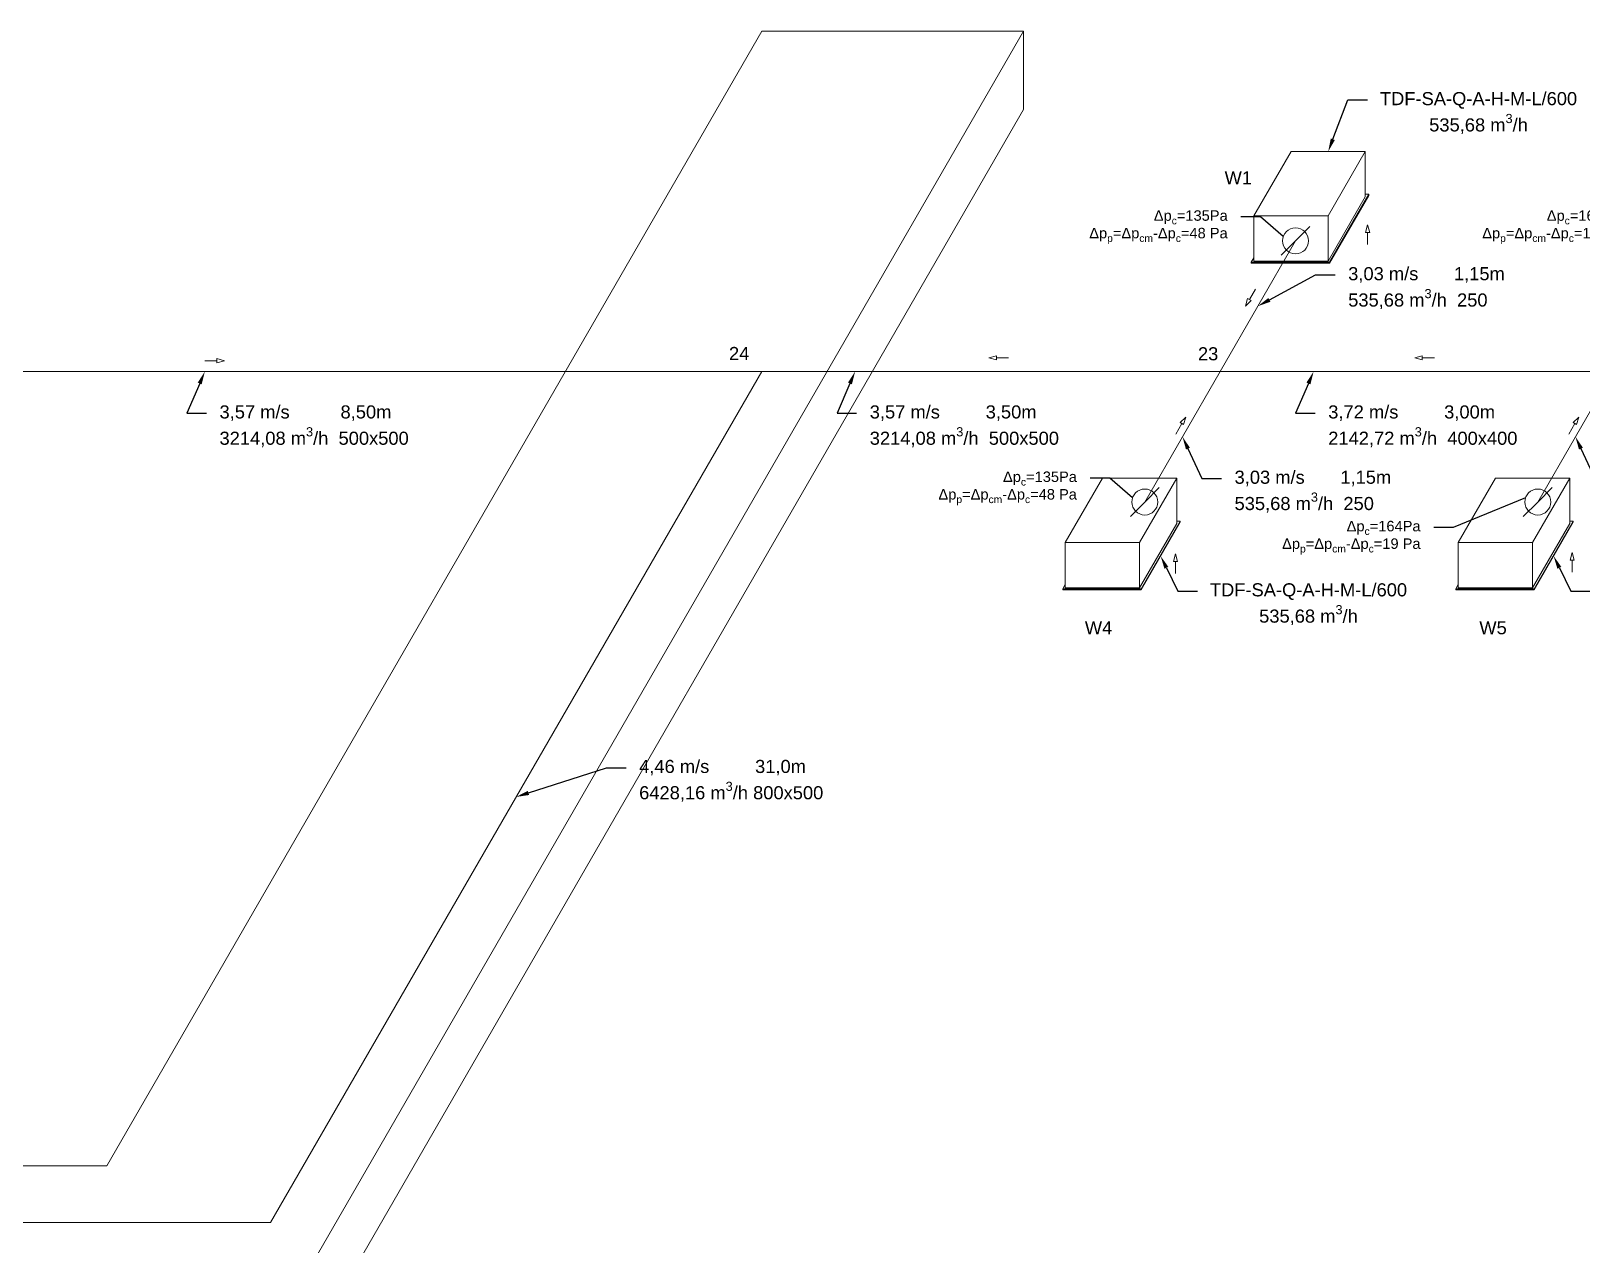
# Model space of a CAD drawing. Header units: millimetres. Extents: x 59762 to 60194, y -87842 to -87548.
# Drawn here: x 60014.15 to 60025.99, y -87701.37 to -87692.1 of the extents above; entities that cross this region are included whole.
import ezdxf
from ezdxf import colors
from ezdxf.entities.mleader import LeaderData, LeaderLine
from ezdxf.math import Vec2, Vec3

# ---------------------------------------------------------------- set-up
doc = ezdxf.new("R2010")
doc.units = ezdxf.units.MM
for name, color, linetype, lineweight in [('kanały', 7, 'Continuous', 20), ('wymiary', 7, 'Continuous', 13), ('wyw opis', 30, 'Continuous', 20), ('wyw strzałki', 30, 'Continuous', 20), ('wywie. aksona', 30, 'Continuous', 20)]:
    doc.layers.add(name, color=color, linetype=linetype, lineweight=lineweight)
doc.layers.add('podkład', color=7, linetype='Continuous', lineweight=13, transparency=0.7)
doc.styles.add('styl1', font='arial.ttf', dxfattribs={"height": 0.08})

# ---------------------------------------------------------------- blocks, each defined once
blk = doc.blocks.new('_None')

msp = doc.modelspace()

# ---------------------------------------------------------------- linework, layer by layer
at = {"layer": 'kanały'}
for p, q in [((60023.801424, -87693.701262), (60023.91156, -87693.591126)), ((60023.691288, -87693.811398), (60023.801424, -87693.701262)), ((60022.650424, -87695.694853), (60022.76056, -87695.584717)), ((60025.650424, -87695.694853), (60025.76056, -87695.584717)), ((60022.540288, -87695.804989), (60022.650424, -87695.694853)), ((60025.540288, -87695.804989), (60025.650424, -87695.694853))]:
    msp.add_line(p, q, dxfattribs=at)
for centre in [(60023.801424, -87693.701262), (60022.650424, -87695.694853), (60025.650424, -87695.694853)]:
    msp.add_circle(centre, 0.099, dxfattribs=at)
at = {"layer": 'podkład', "ltscale": 20}
for p, q in [((60014.725924, -87700.760235), (60019.725924, -87692.099981)), ((60015.725924, -87702.492286), (60021.725924, -87692.099981)), ((60021.725924, -87692.099981), (60019.725924, -87692.099981)), ((60021.725924, -87692.699981), (60021.725924, -87692.099981)), ((60015.725924, -87703.092286), (60021.725924, -87692.699981)), ((60011.325924, -87700.760235), (60014.725924, -87700.760235))]:
    msp.add_line(p, q, dxfattribs=at)
at = {"layer": 'wyw strzałki', "ltscale": 20}
for p, q in [((60024.351976, -87693.578509), (60024.336447, -87693.636464)), ((60024.367505, -87693.636464), (60024.336447, -87693.636464)), ((60024.351976, -87693.578509), (60024.367505, -87693.636464)), ((60024.351976, -87693.728509), (60024.351976, -87693.636464)), ((60023.495105, -87694.069756), (60023.449082, -87694.149469)), ((60023.420105, -87694.19966), (60023.435634, -87694.141704)), ((60023.420105, -87694.19966), (60023.462531, -87694.157233)), ((60023.435634, -87694.141704), (60023.462531, -87694.157233)), ((60015.475924, -87694.615907), (60015.567968, -87694.615907)), ((60015.625924, -87694.615907), (60015.567968, -87694.600377)), ((60015.567968, -87694.631436), (60015.567968, -87694.600377)), ((60015.625924, -87694.615907), (60015.567968, -87694.631436)), ((60022.962832, -87695.046352), (60022.920405, -87695.088778)), ((60022.962832, -87695.046352), (60022.947302, -87695.104307)), ((60025.962832, -87695.046352), (60025.920405, -87695.088778)), ((60025.962832, -87695.046352), (60025.947302, -87695.104307)), ((60022.887832, -87695.176255), (60022.933854, -87695.096542)), ((60022.947302, -87695.104307), (60022.920405, -87695.088778)), ((60025.887832, -87695.176255), (60025.933854, -87695.096542)), ((60025.947302, -87695.104307), (60025.920405, -87695.088778)), ((60022.885221, -87696.091264), (60022.869692, -87696.14922)), ((60022.885221, -87696.091264), (60022.90075, -87696.14922)), ((60025.912117, -87696.080417), (60025.896588, -87696.138373)), ((60025.912117, -87696.080417), (60025.927646, -87696.138373)), ((60022.90075, -87696.14922), (60022.869692, -87696.14922)), ((60022.885221, -87696.241264), (60022.885221, -87696.14922)), ((60025.927646, -87696.138373), (60025.896588, -87696.138373)), ((60025.912117, -87696.230417), (60025.912117, -87696.138373))]:
    msp.add_line(p, q, dxfattribs=at)
at = {"layer": 'wywie. aksona', "ltscale": 20}
for p, q in [((60023.48347, -87693.51092), (60023.76697, -87693.019884)), ((60024.33397, -87693.019884), (60023.76697, -87693.019884)), ((60024.05047, -87693.51092), (60024.33397, -87693.019884)), ((60024.33397, -87693.364884), (60024.33397, -87693.019884)), ((60024.05047, -87693.85592), (60024.33397, -87693.364884)), ((60024.061867, -87693.86392), (60024.360867, -87693.346037)), ((60024.360867, -87693.354037), (60024.061867, -87693.87192)), ((60024.360867, -87693.346037), (60024.33397, -87693.346037)), ((60024.360867, -87693.346037), (60024.360867, -87693.354037)), ((60023.48347, -87693.51092), (60024.05047, -87693.51092)), ((60023.48347, -87693.85592), (60023.48347, -87693.51092)), ((60024.05047, -87693.51092), (60024.05047, -87693.85592)), ((60023.225924, -87694.698058), (60023.801424, -87693.701262)), ((60023.463867, -87693.86392), (60023.48347, -87693.829966)), ((60023.463867, -87693.86392), (60024.061867, -87693.86392)), ((60023.463867, -87693.87192), (60023.463867, -87693.86392)), ((60023.463867, -87693.87192), (60024.061867, -87693.87192)), ((60024.05047, -87693.85592), (60023.48347, -87693.85592)), ((60021.461232, -87694.593367), (60021.519187, -87694.577838)), ((60021.519187, -87694.577838), (60021.519187, -87694.608896)), ((60024.711232, -87694.593367), (60024.769187, -87694.577838)), ((60024.769187, -87694.577838), (60024.769187, -87694.608896)), ((60019.725924, -87694.698058), (60011.225924, -87694.698058)), ((60019.725924, -87694.698058), (60015.975924, -87701.193248)), ((60019.725924, -87694.698058), (60023.225924, -87694.698058)), ((60021.461232, -87694.593367), (60021.519187, -87694.608896)), ((60021.611232, -87694.593367), (60021.519187, -87694.593367)), ((60022.650424, -87695.694853), (60023.225924, -87694.698058)), ((60026.225924, -87694.698058), (60023.225924, -87694.698058)), ((60024.711232, -87694.593367), (60024.769187, -87694.608896)), ((60024.861232, -87694.593367), (60024.769187, -87694.593367)), ((60025.650424, -87695.694853), (60026.225924, -87694.698058)), ((60022.043611, -87696.004829), (60022.327111, -87695.513793)), ((60022.894111, -87695.513793), (60022.327111, -87695.513793)), ((60022.610611, -87696.004829), (60022.894111, -87695.513793)), ((60022.894111, -87695.858793), (60022.894111, -87695.513793)), ((60025.043611, -87696.004829), (60025.327111, -87695.513793)), ((60025.894111, -87695.513793), (60025.327111, -87695.513793)), ((60025.610611, -87696.004829), (60025.894111, -87695.513793)), ((60025.894111, -87695.858793), (60025.894111, -87695.513793)), ((60022.610611, -87696.349829), (60022.894111, -87695.858793)), ((60022.622008, -87696.357829), (60022.921008, -87695.839946)), ((60022.921008, -87695.847946), (60022.622008, -87696.365829)), ((60022.921008, -87695.839946), (60022.894111, -87695.839946)), ((60022.921008, -87695.839946), (60022.921008, -87695.847946)), ((60025.610611, -87696.349829), (60025.894111, -87695.858793)), ((60025.622008, -87696.357829), (60025.921008, -87695.839946)), ((60025.921008, -87695.847946), (60025.622008, -87696.365829)), ((60025.921008, -87695.839946), (60025.894111, -87695.839946)), ((60025.921008, -87695.839946), (60025.921008, -87695.847946)), ((60022.043611, -87696.004829), (60022.610611, -87696.004829)), ((60022.043611, -87696.349829), (60022.043611, -87696.004829)), ((60022.610611, -87696.004829), (60022.610611, -87696.349829)), ((60025.043611, -87696.004829), (60025.610611, -87696.004829)), ((60025.043611, -87696.349829), (60025.043611, -87696.004829)), ((60025.610611, -87696.004829), (60025.610611, -87696.349829)), ((60022.024008, -87696.357829), (60022.043611, -87696.323875)), ((60022.024008, -87696.357829), (60022.622008, -87696.357829)), ((60022.024008, -87696.365829), (60022.024008, -87696.357829)), ((60022.024008, -87696.365829), (60022.622008, -87696.365829)), ((60022.610611, -87696.349829), (60022.043611, -87696.349829)), ((60025.024008, -87696.357829), (60025.043611, -87696.323875)), ((60025.024008, -87696.357829), (60025.622008, -87696.357829)), ((60025.024008, -87696.365829), (60025.024008, -87696.357829)), ((60025.024008, -87696.365829), (60025.622008, -87696.365829)), ((60025.610611, -87696.349829), (60025.043611, -87696.349829)), ((60010.775924, -87701.193248), (60015.975924, -87701.193248))]:
    msp.add_line(p, q, dxfattribs=at)

# ---------------------------------------------------------------- texts
at = {"layer": 'wyw opis', "ltscale": 20, "insert": (60019.476426, -87694.511292), "char_height": 0.1, "attachment_point": 1, "style": 'styl1'}
msp.add_mtext_dynamic_manual_height_columns('24', width=0.2, gutter_width=1, heights=[0], dxfattribs=at)
at = {"layer": 'wywie. aksona', "ltscale": 20, "char_height": 0.1, "attachment_point": 1, "style": 'styl1'}
for s, insert in [('W1', (60023.259704, -87693.169818)), ('23', (60023.056466, -87694.513292)), ('W4', (60022.193138, -87696.604399)), ('W5', (60025.204376, -87696.604399))]:
    msp.add_mtext_dynamic_manual_height_columns(s, width=0.2, gutter_width=1, heights=[0], dxfattribs=dict(at, insert=insert))

# ---------------------------------------------------------------- leaders
at = {"layer": 'wymiary'}
ml = msp.add_multileader_mtext('Standard', dxfattribs=at)
ml.set_content('\\A1;Δp{\\H0.7x;\\S^ c;}=135Pa\\PΔp{\\H0.7x;\\S^ p;\\H1.42857x;=}Δp{\\H0.7x;\\S^ c;\\S^ m;\\H1.42857x;-}Δp{\\H0.7x;\\S^ c;\\H1.42857x;=48 Pa}', color=256, style='styl1')
ml.set_leader_properties()
ml.set_arrow_properties(name='NONE')
ml.build(insert=Vec2(0, 0))
ml.multileader.update_dxf_attribs({"dogleg_length": 0.15, "arrow_head_size": 0.1})
ctx = ml.context
ctx.base_point, ctx.char_height, ctx.arrow_head_size, ctx.landing_gap_size, ctx.plane_origin = Vec3(60022.142229, -87693.519353), 0.08, 0.1, 0.1, Vec3(60023.603297, -87694.242082)
ctx.text_align_type = 2
notes = []
notes.append((ctx, [(0, (1, 1, 0), (60023.533543, -87693.519353), (-1, 0), 0.15, [(0, [(60023.70772, -87693.669316)], 0, [])])]))
ctx.mtext.insert, ctx.mtext.width, ctx.mtext.alignment, ctx.mtext.flow_direction = Vec3(60023.283543, -87693.468248), 1.05595165, 3, 5
ml = msp.add_multileader_mtext('Standard', dxfattribs=at)
ml.set_content('\\A1;Δp{\\H0.7x;\\S^ c;}=164Pa\\PΔp{\\H0.7x;\\S^ p;\\H1.42857x;=}Δp{\\H0.7x;\\S^ c;\\S^ m;\\H1.42857x;-}Δp{\\H0.7x;\\S^ c;\\H1.42857x;=19 Pa}', color=256, style='styl1')
ml.set_leader_properties()
ml.set_arrow_properties(name='NONE')
ml.build(insert=Vec2(0, 0))
ml.multileader.update_dxf_attribs({"dogleg_length": 0.15, "arrow_head_size": 0.1})
ctx = ml.context
ctx.base_point, ctx.char_height, ctx.arrow_head_size, ctx.landing_gap_size, ctx.plane_origin = Vec3(60025.142229, -87693.519353), 0.08, 0.1, 0.1, Vec3(60026.603297, -87694.242082)
ctx.text_align_type = 2
notes.append((ctx, [(0, (1, 1, 0), (60026.533543, -87693.519353), (-1, 0), 0.15, [(0, [(60026.70772, -87693.669316)], 0, [])])]))
ctx.mtext.insert, ctx.mtext.width, ctx.mtext.alignment, ctx.mtext.flow_direction = Vec3(60026.283543, -87693.468248), 1.09377589, 3, 5
ml = msp.add_multileader_mtext('Standard', dxfattribs=at)
ml.set_content('\\A1;Δp{\\H0.7x;\\S^ c;}=135Pa\\PΔp{\\H0.7x;\\S^ p;\\H1.42857x;=}Δp{\\H0.7x;\\S^ c;\\S^ m;\\H1.42857x;-}Δp{\\H0.7x;\\S^ c;\\H1.42857x;=48 Pa}', color=256, style='styl1')
ml.set_leader_properties()
ml.set_arrow_properties(name='NONE')
ml.build(insert=Vec2(0, 0))
ml.multileader.update_dxf_attribs({"dogleg_length": 0.15, "arrow_head_size": 0.1})
ctx = ml.context
ctx.base_point, ctx.char_height, ctx.arrow_head_size, ctx.landing_gap_size, ctx.plane_origin = Vec3(60020.991229, -87695.512944), 0.08, 0.1, 0.1, Vec3(60022.452297, -87696.235672)
ctx.text_align_type = 2
notes.append((ctx, [(0, (1, 1, 0), (60022.382543, -87695.512944), (-1, 0), 0.15, [(0, [(60022.55672, -87695.662907)], 0, [])])]))
ctx.mtext.insert, ctx.mtext.width, ctx.mtext.alignment, ctx.mtext.flow_direction = Vec3(60022.132543, -87695.461839), 1.07923057, 3, 5
ml = msp.add_multileader_mtext('Standard', dxfattribs=at)
ml.set_content('\\A1;Δp{\\H0.7x;\\S^ c;}=164Pa\\PΔp{\\H0.7x;\\S^ p;\\H1.42857x;=}Δp{\\H0.7x;\\S^ c;\\S^ m;\\H1.42857x;-}Δp{\\H0.7x;\\S^ c;\\H1.42857x;=19 Pa}', color=256, style='styl1')
ml.set_leader_properties()
ml.set_arrow_properties(name='NONE')
ml.build(insert=Vec2(0, 0))
ml.multileader.update_dxf_attribs({"dogleg_length": 0.15, "arrow_head_size": 0.1})
ctx = ml.context
ctx.base_point, ctx.char_height, ctx.arrow_head_size, ctx.landing_gap_size, ctx.plane_origin = Vec3(60023.614575, -87695.889597), 0.08, 0.1, 0.1, Vec3(60025.452297, -87696.235672)
ctx.text_align_type = 2
notes.append((ctx, [(0, (1, 1, 0), (60025.00589, -87695.889597), (-1, 0), 0.15, [(0, [(60025.55672, -87695.662907)], 0, [])])]))
ctx.mtext.insert, ctx.mtext.width, ctx.mtext.alignment, ctx.mtext.flow_direction = Vec3(60024.75589, -87695.838492), 1.08243994, 3, 5
at = {"layer": 'wyw opis', "ltscale": 20}
ml = msp.add_multileader_mtext('Standard', dxfattribs=at)
ml.set_content('\\A1;TDF-SA-Q-A-H-M-L/600\\P535,68 m{\\H0.7x;\\S3^ ;}/h', color=256, style='styl1')
ml.set_leader_properties()
ml.build(insert=Vec2(0, 0))
ml.multileader.update_dxf_attribs({"dogleg_length": 0.3, "arrow_head_size": 0.1})
ctx = ml.context
ctx.base_point, ctx.char_height, ctx.arrow_head_size, ctx.landing_gap_size, ctx.plane_origin = Vec3(60024.35047, -87692.625768), 0.1, 0.1, 0.1, Vec3(60024.29947, -87693.268884)
ctx.text_align_type = 1
notes.append((ctx, [(0, (1, 1, 0), (60024.20047, -87692.625768), (1, 0), 0.15, [(0, [(60024.05047, -87693.019884)], 0, [])])]))
ctx.mtext.insert, ctx.mtext.alignment, ctx.mtext.flow_direction = Vec3(60025.198356, -87692.565877), 2, 5
ml = msp.add_multileader_mtext('Standard', dxfattribs=at)
ml.set_content('\\A1;3,03 m/s       1,15m\\P535,68 m{\\H0.7x;\\S3^ ;}/h  250', color=256, style='styl1')
ml.set_leader_properties()
ml.build(insert=Vec2(0, 0))
ml.multileader.update_dxf_attribs({"dogleg_length": 0.15, "arrow_head_size": 0.1})
ctx = ml.context
ctx.base_point, ctx.char_height, ctx.arrow_head_size, ctx.landing_gap_size, ctx.plane_origin = Vec3(60024.103291, -87693.962006), 0.1, 0.1, 0.1, Vec3(60023.513674, -87694.19966)
notes.append((ctx, [(0, (1, 1, 0), (60023.953291, -87693.962006), (1, 0), 0.15, [(0, [(60023.513674, -87694.19966)], 0, [])])]))
ctx.mtext.insert, ctx.mtext.flow_direction = Vec3(60024.203291, -87693.902115), 5
ml = msp.add_multileader_mtext('Standard', dxfattribs=at)
ml.set_content('\\A1;3,57 m/s          8,50m\\P3214,08 m{\\H0.7x;\\S3^ ;}/h  500x500', color=256, style='styl1')
ml.set_leader_properties()
ml.build(insert=Vec2(0, 0))
ml.multileader.update_dxf_attribs({"dogleg_length": 0.15, "arrow_head_size": 0.1})
ctx = ml.context
ctx.base_point, ctx.char_height, ctx.arrow_head_size, ctx.landing_gap_size, ctx.plane_origin = Vec3(60015.487289, -87695.016999), 0.1, 0.1, 0.1, Vec3(60015.475924, -87694.698058)
notes.append((ctx, [(0, (1, 1, 0), (60015.337289, -87695.016999), (1, 0), 0.15, [(0, [(60015.475924, -87694.698058)], 0, [])])]))
ctx.mtext.insert, ctx.mtext.flow_direction = Vec3(60015.587289, -87694.957109), 5
ml = msp.add_multileader_mtext('Standard', dxfattribs=at)
ml.set_content('\\A1;3,57 m/s         3,50m\\P3214,08 m{\\H0.7x;\\S3^ ;}/h  500x500', color=256, style='styl1')
ml.set_leader_properties()
ml.build(insert=Vec2(0, 0))
ml.multileader.update_dxf_attribs({"dogleg_length": 0.15, "arrow_head_size": 0.1})
ctx = ml.context
ctx.base_point, ctx.char_height, ctx.arrow_head_size, ctx.landing_gap_size, ctx.plane_origin = Vec3(60020.451008, -87695.016999), 0.1, 0.1, 0.1, Vec3(60020.439643, -87694.698058)
notes.append((ctx, [(0, (1, 1, 0), (60020.301008, -87695.016999), (1, 0), 0.15, [(0, [(60020.439643, -87694.698058)], 0, [])])]))
ctx.mtext.insert, ctx.mtext.flow_direction = Vec3(60020.551008, -87694.957109), 5
ml = msp.add_multileader_mtext('Standard', dxfattribs=at)
ml.set_content('\\A1;3,72 m/s         3,00m\\P2142,72 m{\\H0.7x;\\S3^ ;}/h  400x400', color=256, style='styl1')
ml.set_leader_properties()
ml.build(insert=Vec2(0, 0))
ml.multileader.update_dxf_attribs({"dogleg_length": 0.15, "arrow_head_size": 0.1})
ctx = ml.context
ctx.base_point, ctx.char_height, ctx.arrow_head_size, ctx.landing_gap_size, ctx.plane_origin = Vec3(60023.951008, -87695.016999), 0.1, 0.1, 0.1, Vec3(60023.939643, -87694.698058)
notes.append((ctx, [(0, (1, 1, 0), (60023.801008, -87695.016999), (1, 0), 0.15, [(0, [(60023.939643, -87694.698058)], 0, [])])]))
ctx.mtext.insert, ctx.mtext.flow_direction = Vec3(60024.051008, -87694.957109), 5
ml = msp.add_multileader_mtext('Standard', dxfattribs=at)
ml.set_content('\\A1;3,03 m/s       1,15m\\P535,68 m{\\H0.7x;\\S3^ ;}/h  250', color=256, style='styl1')
ml.set_leader_properties()
ml.build(insert=Vec2(0, 0))
ml.multileader.update_dxf_attribs({"dogleg_length": 0.15, "arrow_head_size": 0.1})
ctx = ml.context
ctx.base_point, ctx.char_height, ctx.arrow_head_size, ctx.landing_gap_size, ctx.plane_origin = Vec3(60023.235872, -87695.515397), 0.1, 0.1, 0.1, Vec3(60022.938174, -87695.196455)
notes.append((ctx, [(0, (1, 1, 0), (60023.085872, -87695.515397), (1, 0), 0.15, [(0, [(60022.938174, -87695.196455)], 0, [])])]))
ctx.mtext.insert, ctx.mtext.flow_direction = Vec3(60023.335872, -87695.455506), 5
ml = msp.add_multileader_mtext('Standard', dxfattribs=at)
ml.set_content('\\A1;3,03 m/s       1,15m\\P535,68 m{\\H0.7x;\\S3^ ;}/h  250', color=256, style='styl1')
ml.set_leader_properties()
ml.build(insert=Vec2(0, 0))
ml.multileader.update_dxf_attribs({"dogleg_length": 0.15, "arrow_head_size": 0.1})
ctx = ml.context
ctx.base_point, ctx.char_height, ctx.arrow_head_size, ctx.landing_gap_size, ctx.plane_origin = Vec3(60026.235872, -87695.515397), 0.1, 0.1, 0.1, Vec3(60025.938174, -87695.196455)
notes.append((ctx, [(0, (1, 1, 0), (60026.085872, -87695.515397), (1, 0), 0.15, [(0, [(60025.938174, -87695.196455)], 0, [])])]))
ctx.mtext.insert, ctx.mtext.flow_direction = Vec3(60026.335872, -87695.455506), 5
ml = msp.add_multileader_mtext('Standard', dxfattribs=at)
ml.set_content('\\A1;TDF-SA-Q-A-H-M-L/600\\P535,68 m{\\H0.7x;\\S3^ ;}/h', color=256, style='styl1')
ml.set_leader_properties()
ml.build(insert=Vec2(0, 0))
ml.multileader.update_dxf_attribs({"dogleg_length": 0.3, "arrow_head_size": 0.1})
ctx = ml.context
ctx.base_point, ctx.char_height, ctx.arrow_head_size, ctx.landing_gap_size, ctx.plane_origin = Vec3(60023.052361, -87696.374727), 0.1, 0.1, 0.1, Vec3(60023.001361, -87696.353311)
ctx.text_align_type = 1
notes.append((ctx, [(0, (1, 1, 0), (60022.902361, -87696.374727), (1, 0), 0.15, [(0, [(60022.771508, -87696.106888)], 0, [])])]))
ctx.mtext.insert, ctx.mtext.alignment, ctx.mtext.flow_direction = Vec3(60023.900247, -87696.314836), 2, 5
ml = msp.add_multileader_mtext('Standard', dxfattribs=at)
ml.set_content('\\A1;TDF-SA-Q-A-H-M-L/600\\P535,68 m{\\H0.7x;\\S3^ ;}/h', color=256, style='styl1')
ml.set_leader_properties()
ml.build(insert=Vec2(0, 0))
ml.multileader.update_dxf_attribs({"dogleg_length": 0.3, "arrow_head_size": 0.1})
ctx = ml.context
ctx.base_point, ctx.char_height, ctx.arrow_head_size, ctx.landing_gap_size, ctx.plane_origin = Vec3(60026.052361, -87696.374727), 0.1, 0.1, 0.1, Vec3(60026.001361, -87696.353311)
ctx.text_align_type = 1
notes.append((ctx, [(0, (1, 1, 0), (60025.902361, -87696.374727), (1, 0), 0.15, [(0, [(60025.771508, -87696.106888)], 0, [])])]))
ctx.mtext.insert, ctx.mtext.alignment, ctx.mtext.flow_direction = Vec3(60026.900247, -87696.314836), 2, 5
ml = msp.add_multileader_mtext('Standard', dxfattribs=at)
ml.set_content('\\A1;4,46 m/s         31,0m\\P6428,16 m{\\H0.7x;\\S3^ ;}/h 800x500', color=256, style='styl1')
ml.set_leader_properties()
ml.build(insert=Vec2(0, 0))
ml.multileader.update_dxf_attribs({"dogleg_length": 0.15, "arrow_head_size": 0.1})
ctx = ml.context
ctx.base_point, ctx.char_height, ctx.arrow_head_size, ctx.landing_gap_size, ctx.plane_origin = Vec3(60018.690631, -87697.722635), 0.1, 0.1, 0.1, Vec3(60017.850924, -87697.945653)
notes.append((ctx, [(0, (1, 1, 0), (60018.540631, -87697.722635), (1, 0), 0.15, [(0, [(60017.850924, -87697.945653)], 0, [])])]))
ctx.mtext.insert, ctx.mtext.flow_direction = Vec3(60018.790631, -87697.662744), 5
for ctx, leaders in notes:
    for number, flags, end, landing, length, lines in leaders:
        leader = LeaderData()
        leader.index, (leader.has_last_leader_line, leader.has_dogleg_vector, leader.attachment_direction) = number, flags
        leader.last_leader_point, leader.dogleg_vector, leader.dogleg_length = Vec3(end), Vec3(landing), length
        for number, points, colour, breaks in lines:
            line = LeaderLine()
            line.index, line.vertices, line.color, line.breaks = number, Vec3.list(points), colors.encode_raw_color(colour), breaks
            leader.lines.append(line)
        ctx.leaders.append(leader)

doc.saveas('drawing.dxf')
